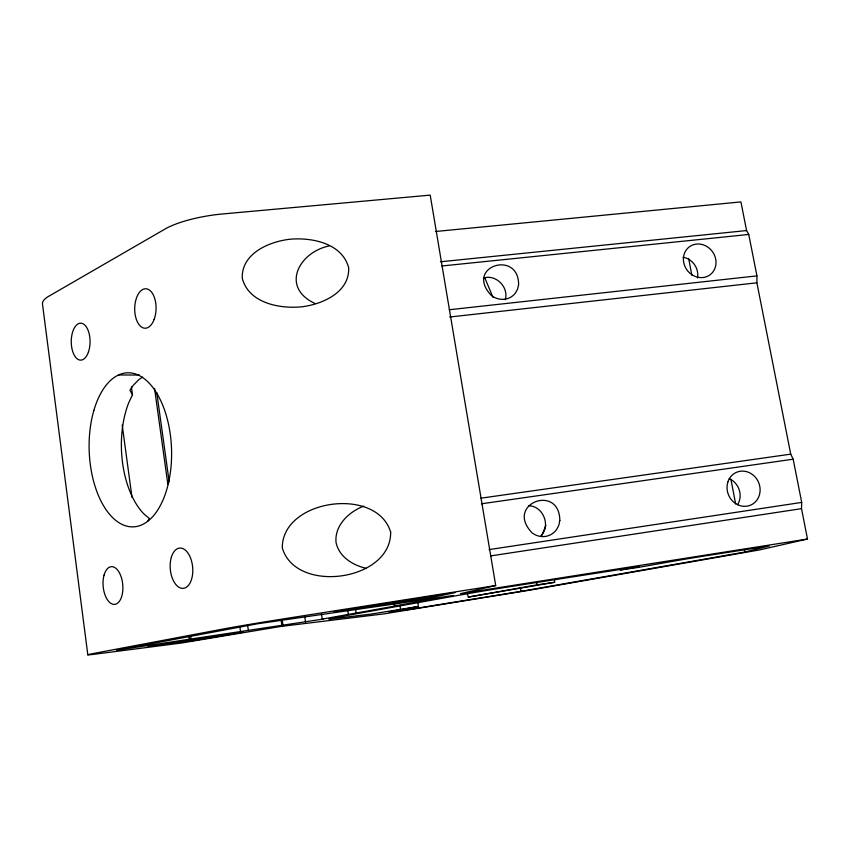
<?xml version="1.0" encoding="UTF-8"?>
<svg xmlns="http://www.w3.org/2000/svg" width="850" height="850" viewBox="0 0 850 850"><rect width="100%" height="100%" fill="white"/><g stroke="black" fill="none" stroke-linecap="round" stroke-linejoin="round"><path stroke-width="1.27" d="M536.69 582.282L536.69 584.906L468.35 597.072L466.937 592.418M87.816 654.84L42.5 304.162A58.491 14.726 -6.2 0 1 47.472 297.001L166.887 227.97A64.547 18.689 -7.2 0 1 219.215 214.274L430.206 195.117L495.709 585.533L278.906 619.597A66.938 1.307 -9.1 0 0 223.847 628.883L93.723 653.438A60.424 1.02 -9 0 0 94.191 654.277L181.815 642.972L280.659 626.471L384.03 613.87L530.336 590.081L759.581 549.918L807.5 539.028L801.508 508.661L801.709 502.414L793.167 459.191L790.734 454.144L756.893 282.806L756.936 275.878L748.754 234.462L746.576 230.562L740.924 201.907L435.413 231.508M505.208 299.731C509.086 287.672 496.421 274.412 484.203 277.865M541.758 535.67L545.891 525.449M131.41 386.962L132.483 394.772L128.658 402.911A75.682 41.714 87.8 0 0 143.756 513.772L149.387 518.543L147.773 521.167M540.983 535.681C551.225 525.523 542.81 505.623 528.434 505.761M142.609 377.134L139.262 379.228L133.153 385.411L129.912 390.267L132.483 394.772M363.726 506.122C348.936 511.806 334.422 525.364 336.037 542.449C338.948 556.697 352.601 565.154 365.882 568.268M329.237 245.947C299.072 252.025 280.203 287.087 314.755 303.376M418.179 606.539L388.779 611.904L411.347 609.121L520.923 591.345L744.844 552.032L769.42 545.944L707.763 555.496A37.357 0.606 -9.4 0 0 667.962 562.148L638.106 567.449L620.256 570.01L639.147 566.525L509.841 586.702A56.992 0.967 -9.2 0 0 460.551 594.957L338.141 617.079A52.137 0.807 -9.2 0 0 331.033 618.938L370.239 614.199L418.179 606.539L418.041 602.671M495.709 585.533L460.413 593.683L807.5 539.028M321.449 613.859L322.246 619.108L394.899 606.082L394.485 603.468M393.975 603.426L394.389 606.018L453.528 595.446L257.327 623.815L116.407 650.25L323.117 619.097L322.246 619.108M554.54 579.753L554.625 582.293L468.35 597.072M489.069 549.599L801.709 502.414M490.546 555.932L801.508 508.661M554.625 582.293L536.69 584.906L536.605 582.335M480.962 498.174L790.734 454.144M481.461 503.795L793.167 459.191M449.204 309.761L756.936 275.878M449.639 317.018L756.893 282.806M440.481 261.779L746.576 230.562M441.926 265.976L748.754 234.462M118.575 374.978L139.432 375.031M492.989 297.33L484.755 277.748M688.638 258.421L691.868 275.315M730.926 479.283L735.643 503.965M744.356 549.44L744.844 552.032M520.253 587.435L520.923 591.345M355.587 609.206L356.182 613.105M347.724 610.449L348.33 614.38M304.799 617.047L305.586 622.274M282.243 620.372L283.018 625.611M281.148 620.415L281.924 625.664M247.626 625.377L248.381 630.615M239.806 626.652L240.561 631.89M156.782 392.626L169.171 481.812M190.676 636.586L191.038 639.211M154.541 388.408L167.854 484.309M188.998 636.714L189.359 639.338M122.219 425.106L132.005 497.484M400.223 605.274L400.361 609.184M682.986 257.199A16.862 15.289 53.8 0 1 697.478 277.939M729.173 478.678A17.329 15.842 66.4 0 1 737.513 504.783M390.649 532.111C391.467 580.996 295.811 594.469 282.296 547.889C281.945 499.269 376.773 485.86 390.649 532.111M348.627 267.569C350.009 292.358 321.959 304.576 301.123 306.871C279.055 308.879 248.795 302.972 242.261 278.354C241.188 253.321 269.62 241.283 290.711 239.169C312.481 237.437 342.051 243.419 348.627 267.569M559.831 520.487L558.864 525.109L556.771 529.263A18.456 17.489 66.6 0 1 532.196 532.939C504.114 503.965 559.47 483.098 559.831 520.487M518.606 284.612L517.639 288.968L515.557 292.857A17.988 16.788 46.7 0 1 491.353 295.481C463.919 266.517 518.723 249.358 518.606 284.612M243.047 632.156L193.556 640.539L148.144 646.329L243.047 632.156M334.326 611.734L428.113 598.283L455.058 592.631L334.326 611.734M93.904 410.316A77.074 41.172 87.8 0 0 131.867 526.862A77.074 41.172 87.8 0 0 165.314 412.324A77.074 41.172 87.8 0 0 93.904 410.316M171.328 557.334A20.209 11.22 84.9 0 0 182.176 588.349A20.209 11.22 84.9 0 0 190.91 558.971A20.209 11.22 84.9 0 0 171.328 557.334M154.126 319.473A19.741 10.678 -89 0 0 146.338 288.798A19.741 10.678 -89 0 0 135.692 317.188A19.741 10.678 -89 0 0 154.126 319.473M683.432 258.177A17.383 15.693 53.8 0 0 707.009 276.505A17.383 15.693 53.8 0 0 708.698 247.743A17.383 15.693 53.8 0 0 683.432 258.177M727.844 482.088A17.871 16.288 66.2 0 0 746.98 506.164A17.871 16.288 66.2 0 0 755.894 477.87A17.871 16.288 66.2 0 0 727.844 482.088M104.029 575.216A18.923 9.828 84.9 0 0 113.624 604.371A18.923 9.828 84.9 0 0 121.199 577.012A18.923 9.828 84.9 0 0 104.029 575.216M88.379 352.197A18.477 9.403 -90 0 0 81.462 323.234A18.477 9.403 -90 0 0 72.144 349.499A18.477 9.403 -90 0 0 88.379 352.197"/></g></svg>
